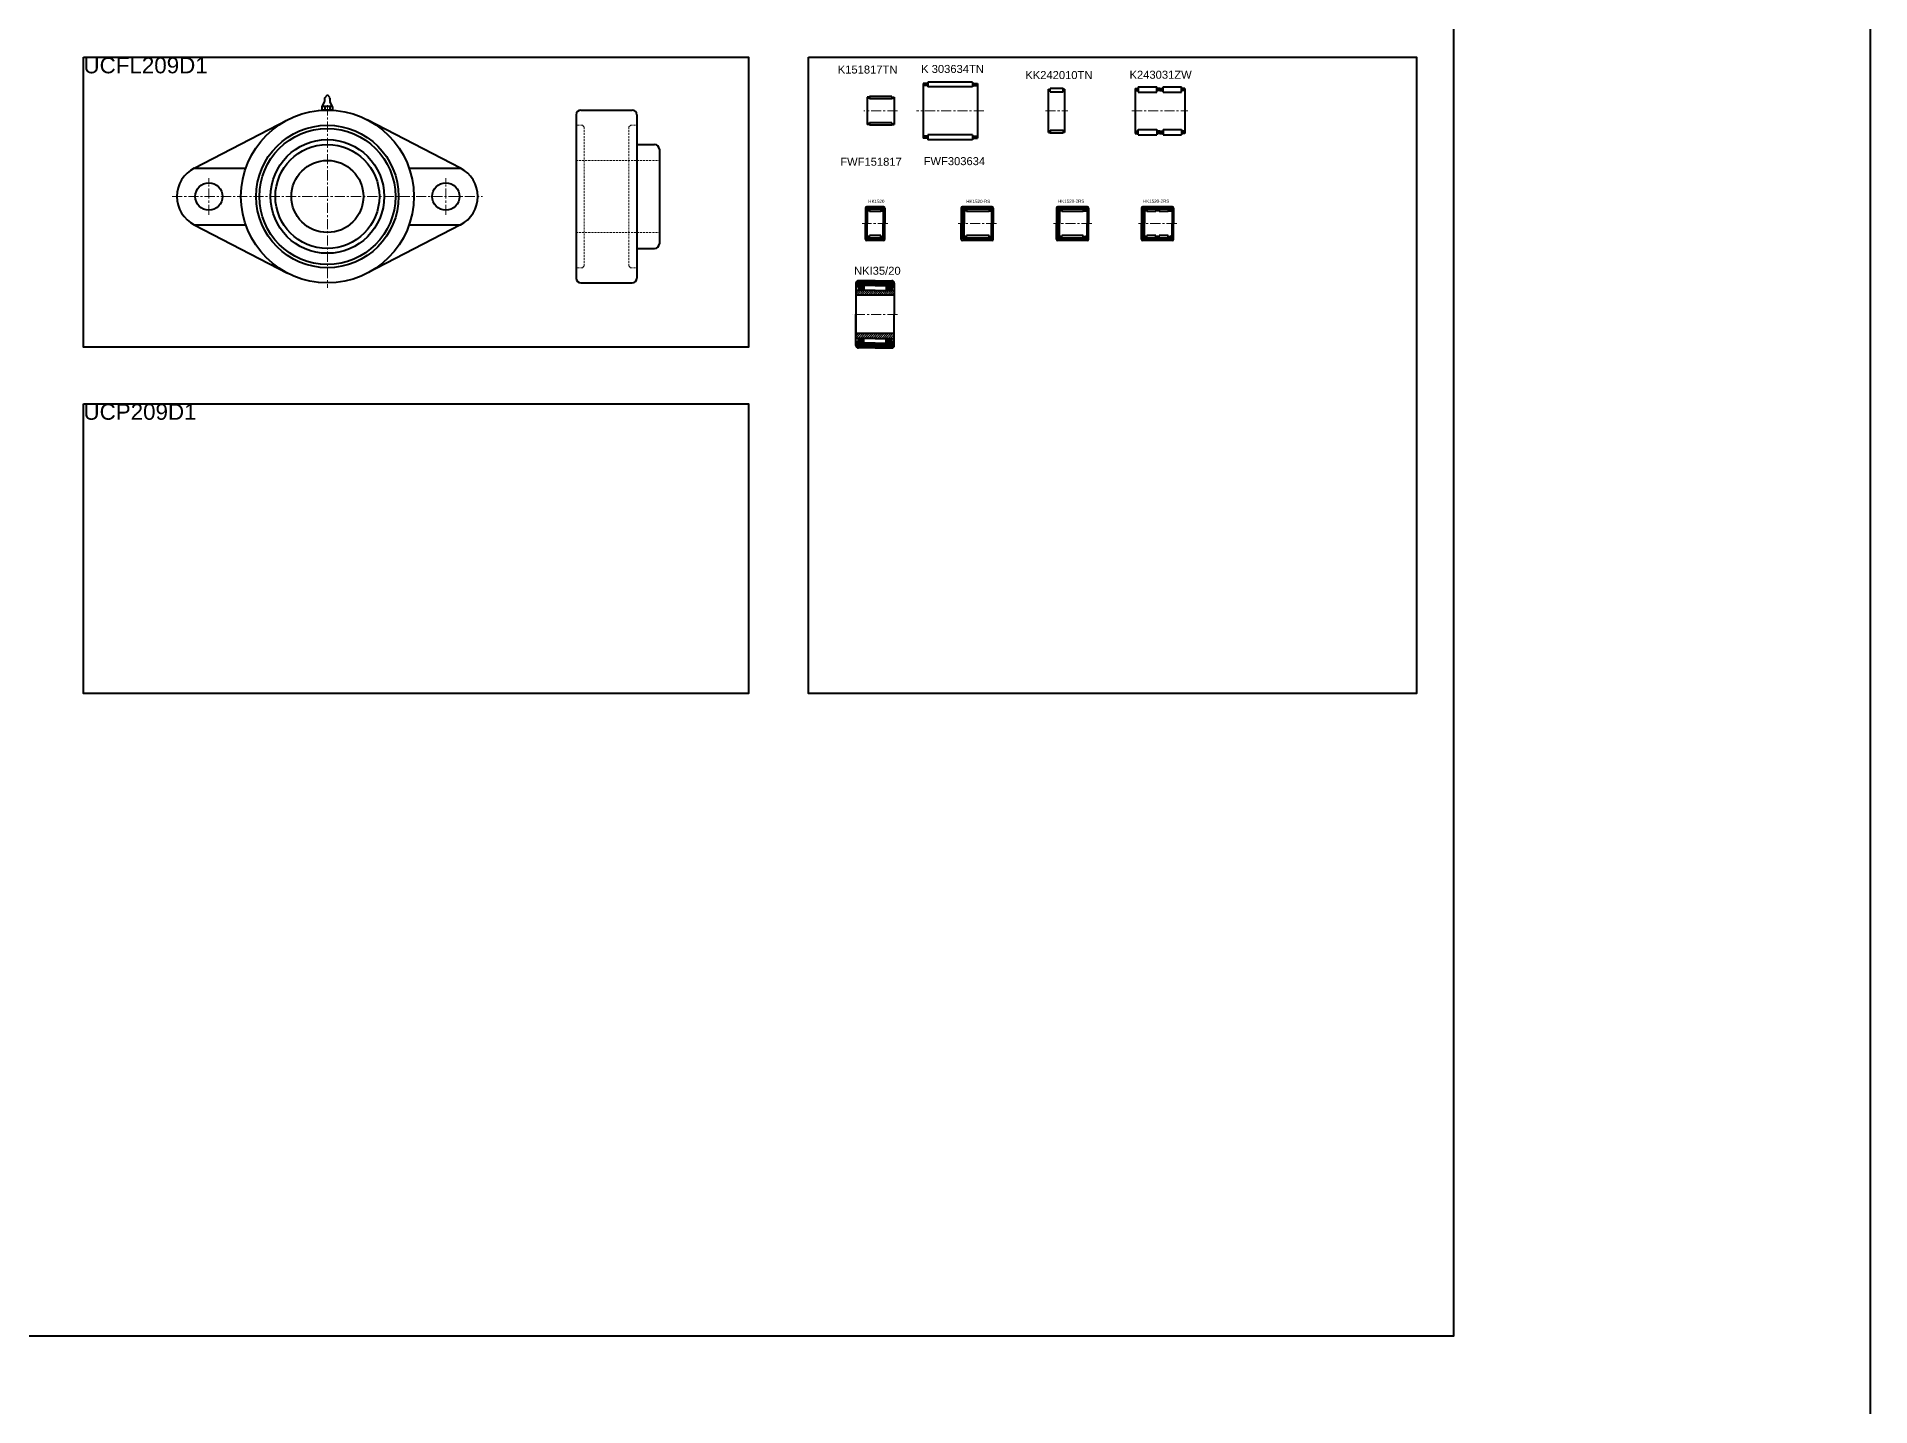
# Model space of a CAD drawing. Header units: millimetres. Extents: x -11382 to 23553, y -372 to 10786.
# Drawn here: x 6428 to 7574, y 3016 to 3871 of the extents above; entities that cross this region are included whole.
import ezdxf

# ---------------------------------------------------------------- set-up
doc = ezdxf.new("R2010")
doc.units = ezdxf.units.MM
doc.header["$LTSCALE"] = 0.2
doc.linetypes.add('CENTER', pattern=[50.8, 31.75, -6.35, 6.35, -6.35])
doc.linetypes.add('HIDDEN', pattern=[9.525, 6.35, -3.175])
for name, color, linetype, lineweight in [('đướng nét đứt', 4, 'HIDDEN', 20), ('đường bao thấy', 7, 'Continuous', 40), ('đường mặt cắt', 160, 'Continuous', 15), ('đường nét tâm', 137, 'CENTER', 15)]:
    doc.layers.add(name, color=color, linetype=linetype, lineweight=lineweight)
doc.styles.add('nhat5', font='arial.ttf', dxfattribs={"height": 10})
pattern_1 = [(45, (0, 23.79475), (-0.449012806, 0.449012806), [])]

msp = doc.modelspace()

# ---------------------------------------------------------------- hatches: boundary and pattern name
at = {"layer": 'đường bao thấy'}
for color, points in [(256, [(6984.731, 3840.787), (6984.731, 3841.987), (6981.731, 3841.987), (6981.731, 3840.787)]), (256, [(7015.731, 3840.787), (7015.731, 3841.987), (7012.731, 3841.987), (7012.731, 3840.787)]), (256, [(7060.236, 3838.387), (7060.236, 3837.387), (7061.236, 3837.387), (7061.236, 3838.387)]), (256, [(7069.236, 3838.387), (7069.236, 3837.387), (7070.236, 3837.387), (7070.236, 3838.387)]), (256, [(7116.25, 3837.543), (7116.25, 3838.943), (7114.25, 3838.943), (7114.25, 3837.543)]), (256, [(7129.75, 3838.943), (7127.75, 3838.943), (7127.75, 3837.543), (7129.75, 3837.543), (7131.75, 3837.543), (7131.75, 3838.943)]), (256, [(7143.25, 3838.943), (7143.25, 3837.543), (7145.25, 3837.543), (7145.25, 3838.943)]), (256, [(6948.286, 3833.437), (6946.786, 3833.437), (6946.786, 3832.837), (6948.286, 3832.837)]), (256, [(6963.786, 3833.437), (6962.286, 3833.437), (6962.286, 3832.837), (6963.786, 3832.837)]), (256, [(6948.286, 3816.937), (6946.786, 3816.937), (6946.786, 3816.337), (6948.286, 3816.337)]), (256, [(6963.786, 3816.937), (6962.286, 3816.937), (6962.286, 3816.337), (6963.786, 3816.337)]), (256, [(6984.731, 3807.787), (6984.731, 3808.987), (6981.731, 3808.987), (6981.731, 3807.787)]), (256, [(7015.731, 3807.787), (7015.731, 3808.987), (7012.731, 3808.987), (7012.731, 3807.787)]), (256, [(7061.236, 3811.387), (7061.236, 3812.387), (7060.236, 3812.387), (7060.236, 3811.387)]), (256, [(7069.236, 3812.387), (7069.236, 3811.387), (7070.236, 3811.387), (7070.236, 3812.387)]), (256, [(7114.25, 3810.83), (7116.25, 3810.83), (7116.25, 3812.23), (7114.25, 3812.23)]), (256, [(7129.75, 3812.23), (7127.75, 3812.23), (7127.75, 3810.83), (7129.75, 3810.83), (7131.75, 3810.83), (7131.75, 3812.23)]), (256, [(7143.25, 3812.23), (7143.25, 3810.83), (7145.25, 3810.83), (7145.25, 3812.23)]), (256, [(6948.286, 3762.4), (6948.286, 3763), (6946.786, 3763), (6946.786, 3762.4)]), (256, [(6956.786, 3762.4), (6956.786, 3763), (6955.286, 3763), (6955.286, 3762.4)]), (1, [(7006.979, 3762.686, -0.6901651), (7006.939, 3762.503), (7006.608, 3762.454, 0.82330006), (7006.663, 3762.266), (7007.402, 3762.337), (7007.402, 3763.406), (7006.46, 3763.204, 0.50341742), (7006.425, 3763.047)]), (256, [(7008.902, 3762.4), (7008.902, 3763), (7007.402, 3763), (7007.402, 3762.4)]), (256, [(7023.124, 3762.4), (7023.124, 3763), (7024.624, 3763), (7024.624, 3762.4)]), (1, [(7066.575, 3762.686, -0.6901651), (7066.535, 3762.503), (7066.204, 3762.454, 0.82330006), (7066.258, 3762.266), (7066.998, 3762.337), (7066.998, 3763.406), (7066.056, 3763.204, 0.50341742), (7066.021, 3763.047)]), (256, [(7068.498, 3762.4), (7068.498, 3763), (7066.998, 3763), (7066.998, 3762.4)]), (256, [(7081.896, 3762.4), (7081.896, 3763), (7083.396, 3763), (7083.396, 3762.4)]), (1, [(7083.396, 3763.406), (7084.297, 3763.213, -0.85898076), (7084.327, 3763.018), (7083.818, 3762.686, 0.6901651), (7083.859, 3762.503), (7084.189, 3762.454, -0.82330006), (7084.135, 3762.266), (7083.396, 3762.337)]), (1, [(7119.645, 3762.686, -0.6901651), (7119.605, 3762.503), (7119.274, 3762.454, 0.82330006), (7119.329, 3762.266), (7120.068, 3762.337), (7120.068, 3763.406), (7119.126, 3763.204, 0.50341742), (7119.091, 3763.047)]), (256, [(7121.568, 3762.4), (7121.568, 3763), (7120.068, 3763), (7120.068, 3762.4)]), (256, [(7129.267, 3763), (7127.267, 3763), (7127.267, 3762.4), (7129.267, 3762.4)]), (256, [(7134.966, 3762.4), (7134.966, 3763), (7136.466, 3763), (7136.466, 3762.4)]), (1, [(7136.466, 3763.406), (7137.367, 3763.213, -0.85898076), (7137.397, 3763.018), (7136.889, 3762.686, 0.6901651), (7136.929, 3762.503), (7137.26, 3762.454, -0.82330006), (7137.205, 3762.266), (7136.466, 3762.337)]), (256, [(6946.786, 3746.5), (6946.786, 3745.9), (6948.286, 3745.9), (6948.286, 3746.5)]), (256, [(6955.286, 3746.5), (6955.286, 3745.9), (6956.786, 3745.9), (6956.786, 3746.5)]), (1, [(7006.979, 3746.215), (7006.425, 3745.853, 0.50341742), (7006.46, 3745.696), (7007.402, 3745.495), (7007.402, 3746.563), (7006.663, 3746.635, 0.82330006), (7006.608, 3746.446), (7006.939, 3746.398, -0.6901651)]), (256, [(7008.902, 3746.5), (7008.902, 3745.9), (7007.402, 3745.9), (7007.402, 3746.5)]), (256, [(7023.124, 3746.5), (7023.124, 3745.9), (7024.624, 3745.9), (7024.624, 3746.5)]), (1, [(7066.575, 3746.215), (7066.021, 3745.853, 0.50341742), (7066.056, 3745.696), (7066.998, 3745.495), (7066.998, 3746.563), (7066.258, 3746.635, 0.82330006), (7066.204, 3746.446), (7066.535, 3746.398, -0.6901651)]), (256, [(7068.498, 3746.5), (7068.498, 3745.9), (7066.998, 3745.9), (7066.998, 3746.5)]), (256, [(7081.896, 3746.5), (7081.896, 3745.9), (7083.396, 3745.9), (7083.396, 3746.5)]), (1, [(7083.396, 3745.495), (7084.297, 3745.688, 0.85898076), (7084.327, 3745.883), (7083.818, 3746.215, -0.6901651), (7083.859, 3746.398), (7084.189, 3746.446, 0.82330006), (7084.135, 3746.635), (7083.396, 3746.563)]), (1, [(7119.645, 3746.215), (7119.137, 3745.883, 0.69057193), (7119.126, 3745.696), (7120.068, 3745.495), (7120.068, 3746.563), (7119.329, 3746.635, 0.82330006), (7119.274, 3746.446), (7119.605, 3746.398, -0.6901651)]), (256, [(7121.568, 3746.5), (7121.568, 3745.9), (7120.068, 3745.9), (7120.068, 3746.5)]), (256, [(7127.267, 3746.5), (7127.267, 3745.9), (7129.267, 3745.9), (7129.267, 3746.5)]), (256, [(7134.966, 3746.5), (7134.966, 3745.9), (7136.466, 3745.9), (7136.466, 3746.5)]), (1, [(7136.466, 3745.495), (7137.367, 3745.688, 0.85898076), (7137.397, 3745.883), (7136.889, 3746.215, -0.6901651), (7136.929, 3746.398), (7137.26, 3746.446, 0.82330006), (7137.205, 3746.635), (7136.466, 3746.563)]), (256, [(6944.786, 3714.861), (6941.386, 3714.861), (6941.386, 3713.661), (6944.786, 3713.661)]), (256, [(6962.186, 3714.861), (6958.786, 3714.861), (6958.786, 3713.661), (6962.186, 3713.661)]), (256, [(6944.786, 3681.861), (6941.386, 3681.861), (6941.386, 3680.661), (6944.786, 3680.661)]), (256, [(6962.186, 3681.861), (6958.786, 3681.861), (6958.786, 3680.661), (6962.186, 3680.661)])]:
    msp.add_hatch(color=color, dxfattribs=at).paths.add_polyline_path(points)
at = {"layer": 'đường mặt cắt'}
h = msp.add_hatch(dxfattribs=at)
h.set_pattern_fill('ANSI31', color=256, scale=0.2, style=0)
h.set_pattern_definition(pattern_1)
h.paths.add_polyline_path([(6956.686, 3763.45, -0.41421356), (6956.986, 3763.15), (6956.986, 3760.95), (6957.786, 3760.95), (6957.786, 3764.15, 0.41421356), (6956.986, 3764.95), (6946.586, 3764.95, 0.41421356), (6945.786, 3764.15), (6945.786, 3760.95), (6946.586, 3760.95), (6946.586, 3763.15, -0.41421356), (6946.886, 3763.45)])
h = msp.add_hatch(dxfattribs=at)
h.set_pattern_fill('ANSI31', color=256, scale=0.2, style=0)
h.set_pattern_definition(pattern_1)
h.paths.add_polyline_path([(7024.501, 3763.45, -0.41421356), (7024.801, 3763.15), (7024.801, 3760.95), (7025.601, 3760.95), (7025.601, 3764.15, 0.41421356), (7024.801, 3764.95), (7006.401, 3764.95, 0.41421356), (7005.601, 3764.15), (7005.601, 3760.95), (7006.401, 3760.95), (7006.401, 3763.15, -0.41421356), (7006.701, 3763.45)])
h = msp.add_hatch(dxfattribs=at)
h.set_pattern_fill('ANSI31', color=256, scale=0.2, style=0)
h.set_pattern_definition(pattern_1)
h.paths.add_polyline_path([(7084.097, 3763.45, -0.41421356), (7084.397, 3763.15), (7084.397, 3760.95), (7085.197, 3760.95), (7085.197, 3764.15, 0.41421356), (7084.397, 3764.95), (7065.997, 3764.95, 0.41421356), (7065.197, 3764.15), (7065.197, 3760.95), (7065.997, 3760.95), (7065.997, 3763.15, -0.41421356), (7066.297, 3763.45)])
h = msp.add_hatch(dxfattribs=at)
h.set_pattern_fill('ANSI31', color=256, scale=0.2, style=0)
h.set_pattern_definition([(45, (53.07026, 23.79475), (-0.449012806, 0.449012806), [])])
h.paths.add_polyline_path([(7137.167, 3763.45, -0.41421356), (7137.467, 3763.15), (7137.467, 3760.95), (7138.267, 3760.95), (7138.267, 3764.15, 0.41421356), (7137.467, 3764.95), (7119.067, 3764.95, 0.41421356), (7118.267, 3764.15), (7118.267, 3760.95), (7119.067, 3760.95), (7119.067, 3763.15, -0.41421356), (7119.367, 3763.45)])
h = msp.add_hatch(dxfattribs=at)
h.set_pattern_fill('ANSI31', color=256, scale=0.2, style=0)
h.set_pattern_definition([(315, (0, 7485.10583), (-0.449012806, -0.449012806), [])])
h.paths.add_polyline_path([(6956.686, 3745.45), (6946.886, 3745.45, -0.41421356), (6946.586, 3745.75), (6946.586, 3747.95), (6945.786, 3747.95), (6945.786, 3744.75, 0.41421356), (6946.586, 3743.95), (6956.986, 3743.95, 0.41421356), (6957.786, 3744.75), (6957.786, 3747.95), (6956.986, 3747.95), (6956.986, 3745.75, -0.41421356)])
h = msp.add_hatch(dxfattribs=at)
h.set_pattern_fill('ANSI31', color=256, scale=0.2, style=0)
h.set_pattern_definition(pattern_1)
h.paths.add_polyline_path([(7006.701, 3745.45, -0.41421356), (7006.401, 3745.75), (7006.401, 3747.95), (7005.601, 3747.95), (7005.601, 3744.75, 0.41421356), (7006.401, 3743.95), (7024.801, 3743.95, 0.41421356), (7025.601, 3744.75), (7025.601, 3747.95), (7024.801, 3747.95), (7024.801, 3745.75, -0.41421356), (7024.501, 3745.45)])
h = msp.add_hatch(dxfattribs=at)
h.set_pattern_fill('ANSI31', color=256, scale=0.2, style=0)
h.set_pattern_definition(pattern_1)
h.paths.add_polyline_path([(7066.297, 3745.45, -0.41421356), (7065.997, 3745.75), (7065.997, 3747.95), (7065.197, 3747.95), (7065.197, 3744.75, 0.41421356), (7065.997, 3743.95), (7084.397, 3743.95, 0.41421356), (7085.197, 3744.75), (7085.197, 3747.95), (7084.397, 3747.95), (7084.397, 3745.75, -0.41421356), (7084.097, 3745.45)])
h = msp.add_hatch(dxfattribs=at)
h.set_pattern_fill('ANSI31', color=256, scale=0.2, style=0)
h.set_pattern_definition([(315, (53.07026, 7485.10583), (-0.449012806, -0.449012806), [])])
h.paths.add_polyline_path([(7119.367, 3745.45, -0.41421356), (7119.067, 3745.75), (7119.067, 3747.95), (7118.267, 3747.95), (7118.267, 3744.75, 0.41421356), (7119.067, 3743.95), (7137.467, 3743.95, 0.41421356), (7138.267, 3744.75), (7138.267, 3747.95), (7137.467, 3747.95), (7137.467, 3745.75, -0.41421356), (7137.167, 3745.45)])
h = msp.add_hatch(dxfattribs=at)
h.set_pattern_fill('ANSI31', color=256, scale=0.2, style=0)
h.set_pattern_definition([(45, (9e-13, -12), (-0.449012806, 0.449012806), [])])
h.paths.add_polyline_path([(6958.786, 3715.761), (6958.786, 3714.861), (6963.786, 3714.861), (6963.786, 3717.161, 0.41421356), (6962.186, 3718.761), (6951.786, 3718.761), (6941.386, 3718.761, 0.41421356), (6939.786, 3717.161), (6939.786, 3714.861), (6944.786, 3714.861), (6944.786, 3715.761), (6951.786, 3715.761)])
h = msp.add_hatch(dxfattribs=at)
h.set_pattern_fill('ANSI31', color=256, scale=0.3, angle=90, style=0)
h.set_pattern_definition([(135, (9e-13, -12), (-0.67351921, -0.67351921), [])])
h.paths.add_polyline_path([(6963.786, 3709.761), (6963.786, 3712.761), (6951.786, 3712.761), (6939.786, 3712.761), (6939.786, 3709.761)])
h = msp.add_hatch(dxfattribs=at)
h.set_pattern_fill('ANSI31', color=256, scale=0.3, angle=90, style=0)
h.set_pattern_definition([(225, (9e-13, 7407.5217), (-0.67351921, 0.67351921), [])])
h.paths.add_polyline_path([(6939.786, 3685.761), (6939.786, 3682.761), (6951.786, 3682.761), (6963.786, 3682.761), (6963.786, 3685.761)])
h = msp.add_hatch(dxfattribs=at)
h.set_pattern_fill('ANSI31', color=256, scale=0.2, style=0)
h.set_pattern_definition([(315, (9e-13, 7407.5217), (-0.449012806, -0.449012806), [])])
h.paths.add_polyline_path([(6951.786, 3679.761), (6944.786, 3679.761), (6944.786, 3680.661), (6939.786, 3680.661), (6939.786, 3678.361, 0.41421356), (6941.386, 3676.761), (6951.786, 3676.761), (6962.186, 3676.761, 0.41421356), (6963.786, 3678.361), (6963.786, 3680.661), (6958.786, 3680.661), (6958.786, 3679.761)])

# ---------------------------------------------------------------- linework, layer by layer
at = {"layer": 'đướng nét đứt'}
for p, q in [((6768.984, 3815.905), (6764.984, 3815.905)), ((6768.984, 3815.905), (6769.984, 3814.905)), ((6797.984, 3814.905), (6798.984, 3815.905)), ((6798.984, 3815.905), (6802.984, 3815.905)), ((6769.984, 3814.905), (6769.984, 3727.905)), ((6797.984, 3814.905), (6797.984, 3727.905)), ((6764.984, 3793.905), (6816.984, 3793.905)), ((6764.984, 3748.905), (6816.984, 3748.905)), ((6768.984, 3726.905), (6764.984, 3726.905)), ((6768.984, 3726.905), (6769.984, 3727.905)), ((6798.984, 3726.905), (6797.984, 3727.905)), ((6798.984, 3726.905), (6802.984, 3726.905))]:
    msp.add_line(p, q, dxfattribs=at)
at = {"layer": 'đường bao thấy'}
for p, q in [((6981.731, 3841.987), (6981.731, 3807.787)), ((6984.731, 3841.987), (6981.731, 3841.987)), ((6984.731, 3840.787), (6981.731, 3840.787)), ((7012.731, 3842.887), (6984.731, 3842.887)), ((6984.731, 3842.887), (6984.731, 3839.887)), ((7012.731, 3839.887), (6984.731, 3839.887)), ((7012.731, 3842.887), (7012.731, 3839.887)), ((7012.731, 3841.987), (7015.731, 3841.987)), ((7012.731, 3840.787), (7015.731, 3840.787)), ((7015.731, 3841.987), (7015.731, 3807.787)), ((7060.236, 3811.387), (7060.236, 3838.387)), ((7060.236, 3838.387), (7061.236, 3838.387)), ((7069.236, 3838.887), (7061.236, 3838.887)), ((7061.236, 3836.887), (7061.236, 3838.887)), ((7069.236, 3836.887), (7069.236, 3838.887)), ((7070.236, 3838.387), (7069.236, 3838.387)), ((7070.236, 3838.387), (7070.236, 3811.387)), ((7114.25, 3838.943), (7114.25, 3810.83)), ((7114.25, 3838.943), (7116.25, 3838.943)), ((7116.25, 3839.887), (7127.75, 3839.887)), ((7116.25, 3839.887), (7116.25, 3836.6)), ((7127.75, 3836.6), (7127.75, 3839.887)), ((7129.75, 3838.943), (7127.75, 3838.943)), ((7129.75, 3838.943), (7131.75, 3838.943)), ((7131.75, 3836.6), (7131.75, 3839.887)), ((7131.75, 3839.887), (7143.25, 3839.887)), ((7143.25, 3836.6), (7143.25, 3839.887)), ((7145.25, 3838.943), (7143.25, 3838.943)), ((7145.25, 3838.943), (7145.25, 3810.83)), ((6606.381, 3827.456), (6607.807, 3830.568)), ((6606.381, 3825.753), (6606.381, 3827.456)), ((6607.175, 3827.805), (6611.938, 3827.805)), ((6607.872, 3833.048), (6609.556, 3834.963)), ((6608, 3832.504), (6607.872, 3833.048)), ((6607.969, 3827.456), (6607.969, 3825.753)), ((6611.241, 3833.048), (6609.556, 3834.963)), ((6611.113, 3832.504), (6611.241, 3833.048)), ((6611.144, 3827.456), (6611.144, 3825.753)), ((6612.732, 3827.456), (6611.306, 3830.568)), ((6612.732, 3827.456), (6612.732, 3825.753)), ((6946.786, 3833.437), (6946.786, 3816.337)), ((6948.286, 3833.437), (6946.786, 3833.437)), ((6948.286, 3832.837), (6946.786, 3832.837)), ((6962.286, 3833.887), (6948.286, 3833.887)), ((6948.286, 3833.887), (6948.286, 3832.387)), ((6962.286, 3832.387), (6948.286, 3832.387)), ((6962.286, 3833.887), (6962.286, 3832.387)), ((6962.286, 3833.437), (6963.786, 3833.437)), ((6962.286, 3832.837), (6963.786, 3832.837)), ((6963.786, 3833.437), (6963.786, 3816.337)), ((7060.236, 3837.387), (7061.236, 3837.387)), ((7061.236, 3836.887), (7069.236, 3836.887)), ((7070.236, 3837.387), (7069.236, 3837.387)), ((7114.25, 3837.543), (7116.25, 3837.543)), ((7116.25, 3836.6), (7127.75, 3836.6)), ((7129.75, 3837.543), (7127.75, 3837.543)), ((7129.75, 3837.543), (7131.75, 3837.543)), ((7131.75, 3836.6), (7143.25, 3836.6)), ((7145.25, 3837.543), (7143.25, 3837.543)), ((6526.367, 3789.168), (6584.745, 3819.367)), ((6611.938, 3825.405), (6607.175, 3825.405)), ((6692.745, 3789.168), (6634.367, 3819.367)), ((6764.984, 3822.405), (6764.984, 3720.405)), ((6767.984, 3825.405), (6799.984, 3825.405)), ((6802.984, 3822.405), (6802.984, 3720.405)), ((6948.286, 3816.937), (6946.786, 3816.937)), ((6948.286, 3816.337), (6946.786, 3816.337)), ((6962.286, 3817.387), (6948.286, 3817.387)), ((6948.286, 3817.387), (6948.286, 3815.887)), ((6962.286, 3815.887), (6948.286, 3815.887)), ((6962.286, 3817.387), (6962.286, 3815.887)), ((6962.286, 3816.937), (6963.786, 3816.937)), ((6962.286, 3816.337), (6963.786, 3816.337)), ((6802.984, 3803.905), (6813.984, 3803.905)), ((6984.731, 3808.987), (6981.731, 3808.987)), ((6984.731, 3807.787), (6981.731, 3807.787)), ((7012.731, 3809.887), (6984.731, 3809.887)), ((6984.731, 3809.887), (6984.731, 3806.887)), ((7012.731, 3806.887), (6984.731, 3806.887)), ((7012.731, 3809.887), (7012.731, 3806.887)), ((7012.731, 3808.987), (7015.731, 3808.987)), ((7012.731, 3807.787), (7015.731, 3807.787)), ((7060.236, 3812.387), (7061.236, 3812.387)), ((7060.236, 3811.387), (7061.236, 3811.387)), ((7061.236, 3812.887), (7061.236, 3810.887)), ((7061.236, 3812.887), (7069.236, 3812.887)), ((7069.236, 3810.887), (7061.236, 3810.887)), ((7069.236, 3812.887), (7069.236, 3810.887)), ((7070.236, 3812.387), (7069.236, 3812.387)), ((7070.236, 3811.387), (7069.236, 3811.387)), ((7114.25, 3812.23), (7116.25, 3812.23)), ((7114.25, 3810.83), (7116.25, 3810.83)), ((7116.25, 3813.173), (7127.75, 3813.173)), ((7116.25, 3809.887), (7116.25, 3813.173)), ((7116.25, 3809.887), (7127.75, 3809.887)), ((7127.75, 3813.173), (7127.75, 3809.887)), ((7129.75, 3812.23), (7127.75, 3812.23)), ((7129.75, 3810.83), (7127.75, 3810.83)), ((7129.75, 3812.23), (7131.75, 3812.23)), ((7129.75, 3810.83), (7131.75, 3810.83)), ((7131.75, 3813.173), (7143.25, 3813.173)), ((7131.75, 3813.173), (7131.75, 3809.887)), ((7131.75, 3809.887), (7143.25, 3809.887)), ((7143.25, 3813.173), (7143.25, 3809.887)), ((7145.25, 3812.23), (7143.25, 3812.23)), ((7145.25, 3810.83), (7143.25, 3810.83)), ((6816.984, 3800.905), (6816.984, 3741.905)), ((6526.367, 3789.168), (6558.562, 3789.168)), ((6660.551, 3789.168), (6692.745, 3789.168)), ((6945.786, 3764.15), (6945.786, 3754.45)), ((6946.586, 3760.95), (6945.786, 3760.95)), ((6956.986, 3764.95), (6946.586, 3764.95)), ((6946.586, 3763.15), (6946.586, 3754.45)), ((6946.786, 3763), (6946.786, 3754.45)), ((6948.286, 3763), (6946.786, 3763)), ((6948.286, 3762.4), (6946.786, 3762.4)), ((6956.686, 3763.45), (6946.886, 3763.45)), ((6955.286, 3763.45), (6948.286, 3763.45)), ((6948.286, 3763.45), (6948.286, 3761.95)), ((6955.286, 3761.95), (6948.286, 3761.95)), ((6955.286, 3763.45), (6955.286, 3761.95)), ((6955.286, 3763), (6956.786, 3763)), ((6955.286, 3762.4), (6956.786, 3762.4)), ((6956.786, 3763), (6956.786, 3754.45)), ((6956.986, 3763.15), (6956.986, 3754.45)), ((6957.786, 3760.95), (6956.986, 3760.95)), ((6957.786, 3764.15), (6957.786, 3754.45)), ((7005.601, 3764.15), (7005.601, 3754.45)), ((7006.401, 3760.95), (7005.601, 3760.95)), ((7024.801, 3764.95), (7006.401, 3764.95)), ((7006.401, 3763.15), (7006.401, 3754.45)), ((7006.979, 3762.686), (7006.471, 3763.018)), ((7006.501, 3763.213), (7007.402, 3763.406)), ((7006.554, 3762.365), (7006.554, 3754.45)), ((7006.939, 3762.503), (7006.608, 3762.454)), ((7006.664, 3762.266), (7007.402, 3762.337)), ((7024.501, 3763.45), (7006.701, 3763.45)), ((7007.402, 3763.406), (7007.402, 3761.274)), ((7007.402, 3763), (7007.402, 3754.45)), ((7008.902, 3763), (7007.402, 3763)), ((7008.902, 3762.4), (7007.402, 3762.4)), ((7023.101, 3763.45), (7008.101, 3763.45)), ((7008.906, 3763.45), (7008.906, 3761.95)), ((7023.124, 3761.95), (7008.906, 3761.95)), ((7023.124, 3763.45), (7023.124, 3761.95)), ((7023.124, 3763), (7024.624, 3763)), ((7023.124, 3762.4), (7024.624, 3762.4)), ((7024.624, 3762.4), (7024.624, 3754.45)), ((7024.801, 3763.15), (7024.801, 3754.45)), ((7024.801, 3763), (7024.801, 3754.45)), ((7025.601, 3760.95), (7024.801, 3760.95)), ((7025.601, 3764.15), (7025.601, 3754.45)), ((7065.197, 3764.15), (7065.197, 3754.45)), ((7065.997, 3760.95), (7065.197, 3760.95)), ((7084.397, 3764.95), (7065.997, 3764.95)), ((7065.997, 3763.15), (7065.997, 3754.45)), ((7066.575, 3762.686), (7066.067, 3763.018)), ((7066.097, 3763.213), (7066.998, 3763.406)), ((7066.15, 3762.365), (7066.15, 3754.45)), ((7066.535, 3762.503), (7066.204, 3762.454)), ((7066.26, 3762.266), (7066.998, 3762.337)), ((7084.097, 3763.45), (7066.297, 3763.45)), ((7066.998, 3763.406), (7066.998, 3761.274)), ((7066.998, 3763), (7066.998, 3754.45)), ((7068.498, 3763), (7066.998, 3763)), ((7068.498, 3762.4), (7066.998, 3762.4)), ((7082.697, 3763.45), (7067.697, 3763.45)), ((7068.502, 3763.45), (7068.502, 3761.95)), ((7081.892, 3761.95), (7068.502, 3761.95)), ((7081.892, 3763.45), (7081.892, 3761.95)), ((7081.896, 3763), (7083.396, 3763)), ((7081.896, 3762.4), (7083.396, 3762.4)), ((7084.297, 3763.213), (7083.396, 3763.406)), ((7084.133, 3762.266), (7083.396, 3762.337)), ((7083.818, 3762.686), (7084.327, 3763.018)), ((7083.859, 3762.503), (7084.189, 3762.454)), ((7084.239, 3762.337), (7084.239, 3754.45)), ((7084.397, 3763.15), (7084.397, 3754.45)), ((7085.197, 3760.95), (7084.397, 3760.95)), ((7085.197, 3764.15), (7085.197, 3754.45)), ((7118.267, 3764.15), (7118.267, 3754.45)), ((7119.067, 3760.95), (7118.267, 3760.95)), ((7137.467, 3764.95), (7119.067, 3764.95)), ((7119.067, 3763.15), (7119.067, 3754.45)), ((7119.645, 3762.686), (7119.137, 3763.018)), ((7119.167, 3763.213), (7120.068, 3763.406)), ((7119.22, 3762.365), (7119.22, 3754.45)), ((7119.605, 3762.503), (7119.274, 3762.454)), ((7119.331, 3762.266), (7120.068, 3762.337)), ((7137.167, 3763.45), (7119.367, 3763.45)), ((7120.068, 3763.406), (7120.068, 3761.274)), ((7120.068, 3763), (7120.068, 3754.45)), ((7121.568, 3763), (7120.068, 3763)), ((7121.568, 3762.4), (7120.068, 3762.4)), ((7135.767, 3763.45), (7120.767, 3763.45)), ((7121.572, 3763.45), (7121.572, 3761.95)), ((7127.267, 3761.95), (7121.572, 3761.95)), ((7127.267, 3763.45), (7127.267, 3761.95)), ((7129.267, 3763), (7127.267, 3763)), ((7129.267, 3762.4), (7127.267, 3762.4)), ((7129.267, 3763.45), (7129.267, 3761.95)), ((7134.962, 3761.95), (7129.267, 3761.95)), ((7134.962, 3763.45), (7134.962, 3761.95)), ((7134.966, 3763), (7136.466, 3763)), ((7134.966, 3762.4), (7136.466, 3762.4)), ((7137.367, 3763.213), (7136.466, 3763.406)), ((7137.203, 3762.266), (7136.466, 3762.337)), ((7136.889, 3762.686), (7137.397, 3763.018)), ((7136.929, 3762.503), (7137.26, 3762.454)), ((7137.31, 3762.337), (7137.31, 3754.45)), ((7137.467, 3763.15), (7137.467, 3754.45)), ((7138.267, 3760.95), (7137.467, 3760.95)), ((7138.267, 3764.15), (7138.267, 3754.45)), ((6526.367, 3753.641), (6584.745, 3723.442)), ((6526.367, 3753.641), (6558.562, 3753.641)), ((6692.745, 3753.641), (6634.367, 3723.442)), ((6660.551, 3753.641), (6692.745, 3753.641)), ((6945.786, 3744.75), (6945.786, 3754.45)), ((6946.586, 3747.95), (6945.786, 3747.95)), ((6946.586, 3745.75), (6946.586, 3754.45)), ((6946.786, 3745.9), (6946.786, 3754.45)), ((6948.286, 3746.5), (6946.786, 3746.5)), ((6955.286, 3746.95), (6948.286, 3746.95)), ((6948.286, 3745.45), (6948.286, 3746.95)), ((6955.286, 3745.45), (6955.286, 3746.95)), ((6955.286, 3746.5), (6956.786, 3746.5)), ((6956.786, 3745.9), (6956.786, 3754.45)), ((6956.986, 3745.75), (6956.986, 3754.45)), ((6957.786, 3747.95), (6956.986, 3747.95)), ((6957.786, 3744.75), (6957.786, 3754.45)), ((7005.601, 3744.75), (7005.601, 3754.45)), ((7006.401, 3747.95), (7005.601, 3747.95)), ((7006.401, 3745.75), (7006.401, 3754.45)), ((7006.554, 3746.535), (7006.554, 3754.45)), ((7006.664, 3746.635), (7007.402, 3746.563)), ((7007.402, 3745.9), (7007.402, 3754.45)), ((7007.402, 3745.495), (7007.402, 3747.627)), ((7008.902, 3746.5), (7007.402, 3746.5)), ((7023.124, 3746.95), (7008.906, 3746.95)), ((7008.906, 3745.45), (7008.906, 3746.95)), ((7023.124, 3745.45), (7023.124, 3746.95)), ((7023.124, 3746.5), (7024.624, 3746.5)), ((7024.624, 3746.5), (7024.624, 3754.45)), ((7024.801, 3745.9), (7024.801, 3754.45)), ((7024.801, 3745.75), (7024.801, 3754.45)), ((7025.601, 3747.95), (7024.801, 3747.95)), ((7025.601, 3744.75), (7025.601, 3754.45)), ((7065.197, 3744.75), (7065.197, 3754.45)), ((7065.997, 3747.95), (7065.197, 3747.95)), ((7065.997, 3745.75), (7065.997, 3754.45)), ((7066.15, 3746.535), (7066.15, 3754.45)), ((7066.26, 3746.635), (7066.998, 3746.563)), ((7066.998, 3745.9), (7066.998, 3754.45)), ((7066.998, 3745.495), (7066.998, 3747.627)), ((7068.498, 3746.5), (7066.998, 3746.5)), ((7081.892, 3746.95), (7068.502, 3746.95)), ((7068.502, 3745.45), (7068.502, 3746.95)), ((7081.892, 3745.45), (7081.892, 3746.95)), ((7081.896, 3746.5), (7083.396, 3746.5)), ((7084.133, 3746.635), (7083.396, 3746.563)), ((7084.239, 3746.564), (7084.239, 3754.45)), ((7084.397, 3745.75), (7084.397, 3754.45)), ((7085.197, 3747.95), (7084.397, 3747.95)), ((7085.197, 3744.75), (7085.197, 3754.45)), ((7118.267, 3744.75), (7118.267, 3754.45)), ((7119.067, 3747.95), (7118.267, 3747.95)), ((7119.067, 3745.75), (7119.067, 3754.45)), ((7119.22, 3746.535), (7119.22, 3754.45)), ((7119.331, 3746.635), (7120.068, 3746.563)), ((7120.068, 3745.9), (7120.068, 3754.45)), ((7120.068, 3745.495), (7120.068, 3747.627)), ((7121.568, 3746.5), (7120.068, 3746.5)), ((7127.267, 3746.95), (7121.572, 3746.95)), ((7121.572, 3745.45), (7121.572, 3746.95)), ((7127.267, 3745.45), (7127.267, 3746.95)), ((7129.267, 3746.5), (7127.267, 3746.5)), ((7134.962, 3746.95), (7129.267, 3746.95)), ((7129.267, 3745.45), (7129.267, 3746.95)), ((7134.962, 3745.45), (7134.962, 3746.95)), ((7134.966, 3746.5), (7136.466, 3746.5)), ((7137.203, 3746.635), (7136.466, 3746.563)), ((7137.31, 3746.564), (7137.31, 3754.45)), ((7137.467, 3745.75), (7137.467, 3754.45)), ((7138.267, 3747.95), (7137.467, 3747.95)), ((7138.267, 3744.75), (7138.267, 3754.45)), ((6802.984, 3738.905), (6813.984, 3738.905)), ((6956.986, 3743.95), (6946.586, 3743.95)), ((6948.286, 3745.9), (6946.786, 3745.9)), ((6956.686, 3745.45), (6946.886, 3745.45)), ((6955.286, 3745.45), (6948.286, 3745.45)), ((6955.286, 3745.9), (6956.786, 3745.9)), ((7024.801, 3743.95), (7006.401, 3743.95)), ((7006.979, 3746.215), (7006.471, 3745.883)), ((7006.501, 3745.688), (7007.402, 3745.495)), ((7006.939, 3746.398), (7006.608, 3746.446)), ((7024.501, 3745.45), (7006.701, 3745.45)), ((7008.902, 3745.9), (7007.402, 3745.9)), ((7023.101, 3745.45), (7008.101, 3745.45)), ((7023.124, 3745.9), (7024.624, 3745.9)), ((7084.397, 3743.95), (7065.997, 3743.95)), ((7066.575, 3746.215), (7066.067, 3745.883)), ((7066.097, 3745.688), (7066.998, 3745.495)), ((7066.535, 3746.398), (7066.204, 3746.446)), ((7084.097, 3745.45), (7066.297, 3745.45)), ((7068.498, 3745.9), (7066.998, 3745.9)), ((7082.697, 3745.45), (7067.697, 3745.45)), ((7081.896, 3745.9), (7083.396, 3745.9)), ((7084.297, 3745.688), (7083.396, 3745.495)), ((7083.818, 3746.215), (7084.327, 3745.883)), ((7083.859, 3746.398), (7084.189, 3746.446)), ((7137.467, 3743.95), (7119.067, 3743.95)), ((7119.645, 3746.215), (7119.137, 3745.883)), ((7119.167, 3745.688), (7120.068, 3745.495)), ((7119.605, 3746.398), (7119.274, 3746.446)), ((7137.167, 3745.45), (7119.367, 3745.45)), ((7121.568, 3745.9), (7120.068, 3745.9)), ((7135.767, 3745.45), (7120.767, 3745.45)), ((7129.267, 3745.9), (7127.267, 3745.9)), ((7134.966, 3745.9), (7136.466, 3745.9)), ((7137.367, 3745.688), (7136.466, 3745.495)), ((7136.889, 3746.215), (7137.397, 3745.883)), ((7136.929, 3746.398), (7137.26, 3746.446)), ((6767.984, 3717.405), (6799.984, 3717.405)), ((6939.786, 3717.161), (6939.786, 3714.861)), ((6944.786, 3714.861), (6939.786, 3714.861)), ((6939.786, 3714.861), (6939.786, 3685.498)), ((6951.786, 3712.761), (6939.786, 3712.761)), ((6951.786, 3718.761), (6941.386, 3718.761)), ((6941.386, 3714.861), (6941.386, 3712.761)), ((6944.786, 3713.661), (6941.386, 3713.661)), ((6951.786, 3715.761), (6944.786, 3715.761)), ((6951.786, 3715.761), (6944.786, 3715.761)), ((6944.786, 3715.761), (6944.786, 3712.761)), ((6951.786, 3718.761), (6962.186, 3718.761)), ((6951.786, 3715.761), (6958.786, 3715.761)), ((6951.786, 3715.761), (6958.786, 3715.761)), ((6951.786, 3712.761), (6963.786, 3712.761)), ((6958.786, 3715.761), (6958.786, 3712.761)), ((6958.786, 3714.861), (6963.786, 3714.861)), ((6958.786, 3713.661), (6962.186, 3713.661)), ((6962.186, 3714.861), (6962.186, 3712.761)), ((6963.786, 3717.161), (6963.786, 3697.761)), ((6963.786, 3717.161), (6963.786, 3714.861)), ((6963.786, 3712.761), (6963.786, 3697.761)), ((6963.786, 3709.761), (6939.786, 3709.761)), ((6939.786, 3680.661), (6939.786, 3697.761)), ((6963.786, 3678.361), (6963.786, 3697.761)), ((6963.786, 3682.761), (6963.786, 3697.761)), ((6963.786, 3685.761), (6939.786, 3685.761)), ((6951.786, 3682.761), (6939.786, 3682.761)), ((6939.786, 3678.361), (6939.786, 3680.661)), ((6944.786, 3680.661), (6939.786, 3680.661)), ((6941.386, 3680.661), (6941.386, 3682.761)), ((6944.786, 3681.861), (6941.386, 3681.861)), ((6944.786, 3679.761), (6944.786, 3682.761)), ((6951.786, 3679.761), (6944.786, 3679.761)), ((6951.786, 3679.761), (6944.786, 3679.761)), ((6951.786, 3682.761), (6963.786, 3682.761)), ((6951.786, 3679.761), (6958.786, 3679.761)), ((6951.786, 3679.761), (6958.786, 3679.761)), ((6958.786, 3679.761), (6958.786, 3682.761)), ((6958.786, 3681.861), (6962.186, 3681.861)), ((6958.786, 3680.661), (6963.786, 3680.661)), ((6962.186, 3680.661), (6962.186, 3682.761)), ((6963.786, 3678.361), (6963.786, 3680.661)), ((6951.786, 3676.761), (6941.386, 3676.761)), ((6951.786, 3676.761), (6962.186, 3676.761))]:
    msp.add_line(p, q, dxfattribs=at)
at = {"layer": 'đường bao thấy', "ltscale": 0.5}
msp.add_lwpolyline([(-1640.551, 5775.37), (7573.634, 5775.37), (7573.634, 1397.743), (-1640.551, 1397.743)], close=True, dxfattribs=at)
at = {"layer": 'đường bao thấy'}
for points in [[(5446.106, 4480.038), (7313.234, 4480.038), (7313.234, 3059.372), (5446.106, 3059.372)], [(6457.164, 3858.355), (6872.616, 3858.355), (6872.616, 3677.32), (6457.164, 3677.32)], [(6910.246, 3858.355), (7290.08, 3858.355), (7290.08, 3460.88), (6910.246, 3460.88)], [(6457.164, 3641.915), (6872.616, 3641.915), (6872.616, 3460.88), (6457.164, 3460.88)]]:
    msp.add_lwpolyline(points, close=True, dxfattribs=at)
for centre, radius in [((6609.556, 3771.405), 54), ((6609.556, 3771.405), 44.5), ((6609.556, 3771.405), 42.5), ((6609.556, 3771.405), 35.5), ((6609.556, 3771.405), 32.5), ((6609.556, 3771.405), 22.5), ((6535.556, 3771.405), 8.5), ((6683.556, 3771.405), 8.5)]:
    msp.add_circle(centre, radius, dxfattribs=at)
for centre, radius, start, end in [((6607.175, 3826.727), 1.078, 42.549188, 137.450812), ((6605.079, 3831.818), 3, 335.386116, 13.228949), ((6609.721, 3823.266), 4.541, 92.082777, 112.704638), ((6609.391, 3823.266), 4.541, 67.295362, 87.917223), ((6614.033, 3831.818), 3, 166.771051, 204.613884), ((6611.938, 3826.727), 1.078, 42.549188, 137.450812), ((6607.175, 3826.482), 1.078, 222.549188, 317.450812), ((6609.721, 3829.943), 4.541, 247.295362, 267.917223), ((6609.391, 3829.943), 4.541, 272.082777, 292.704638), ((6611.938, 3826.482), 1.078, 222.549188, 317.450812), ((6767.984, 3822.405), 3, 90, 180), ((6799.984, 3822.405), 3, 0, 90), ((6813.984, 3800.905), 3, 0, 90), ((6535.556, 3771.405), 20, 117.352233, 242.647767), ((6683.556, 3771.405), 20, 297.352233, 62.647767), ((6946.586, 3764.15), 0.8, 90, 180), ((6946.886, 3763.15), 0.3, 90, 180), ((6956.686, 3763.15), 0.3, 0, 90), ((6956.986, 3764.15), 0.8, 360, 90), ((7006.401, 3764.15), 0.8, 90, 180), ((7006.701, 3763.15), 0.3, 90, 180), ((7006.501, 3763.113), 0.1, 90, 252.647777), ((7006.654, 3762.365), 0.1, 117.128112, 276.095786), ((7006.924, 3762.602), 0.1, 278.386664, 56.834998), ((7024.501, 3763.15), 0.3, 360, 90), ((7024.801, 3764.15), 0.8, 360, 90), ((7065.997, 3764.15), 0.8, 90, 180), ((7066.297, 3763.15), 0.3, 90, 180), ((7066.097, 3763.113), 0.1, 90, 252.647777), ((7066.25, 3762.365), 0.1, 117.128112, 276.095786), ((7066.52, 3762.602), 0.1, 278.386664, 56.834998), ((7083.873, 3762.602), 0.1, 123.165002, 261.613336), ((7084.097, 3763.15), 0.3, 360, 90), ((7084.144, 3762.365), 0.1, 263.904214, 62.871888), ((7084.297, 3763.113), 0.1, 287.352223, 90), ((7084.397, 3764.15), 0.8, 360, 90), ((7119.067, 3764.15), 0.8, 90, 180), ((7119.367, 3763.15), 0.3, 90, 180), ((7119.167, 3763.113), 0.1, 90, 252.647777), ((7119.32, 3762.365), 0.1, 117.128112, 276.095786), ((7119.59, 3762.602), 0.1, 278.386664, 56.834998), ((7136.943, 3762.602), 0.1, 123.165002, 261.613336), ((7137.167, 3763.15), 0.3, 360, 90), ((7137.214, 3762.365), 0.1, 263.904214, 62.871888), ((7137.367, 3763.113), 0.1, 287.352223, 90), ((7137.467, 3764.15), 0.8, 360, 90), ((7006.654, 3746.535), 0.1, 83.904214, 242.871888), ((7066.25, 3746.535), 0.1, 83.904214, 242.871888), ((7084.144, 3746.535), 0.1, 297.128112, 96.095786), ((7119.32, 3746.535), 0.1, 83.904214, 242.871888), ((7137.214, 3746.535), 0.1, 297.128112, 96.095786), ((6813.984, 3741.905), 3, 270, 0), ((6946.586, 3744.75), 0.8, 180, 270), ((6946.886, 3745.75), 0.3, 180, 270), ((6956.686, 3745.75), 0.3, 270, 0), ((6956.986, 3744.75), 0.8, 270, 0), ((7006.401, 3744.75), 0.8, 180, 270), ((7006.501, 3745.788), 0.1, 107.352223, 270), ((7006.701, 3745.75), 0.3, 180, 270), ((7006.924, 3746.299), 0.1, 303.165002, 81.613336), ((7024.501, 3745.75), 0.3, 270, 0), ((7024.801, 3744.75), 0.8, 270, 0), ((7065.997, 3744.75), 0.8, 180, 270), ((7066.097, 3745.788), 0.1, 107.352223, 270), ((7066.297, 3745.75), 0.3, 180, 270), ((7066.52, 3746.299), 0.1, 303.165002, 81.613336), ((7083.873, 3746.299), 0.1, 98.386664, 236.834998), ((7084.097, 3745.75), 0.3, 270, 0), ((7084.297, 3745.788), 0.1, 270, 72.647777), ((7084.397, 3744.75), 0.8, 270, 0), ((7119.067, 3744.75), 0.8, 180, 270), ((7119.167, 3745.788), 0.1, 107.352223, 270), ((7119.367, 3745.75), 0.3, 180, 270), ((7119.59, 3746.299), 0.1, 303.165002, 81.613336), ((7136.943, 3746.299), 0.1, 98.386664, 236.834998), ((7137.167, 3745.75), 0.3, 270, 0), ((7137.367, 3745.788), 0.1, 270, 72.647777), ((7137.467, 3744.75), 0.8, 270, 0), ((6767.984, 3720.405), 3, 180, 270), ((6799.984, 3720.405), 3, 270, 0), ((6941.386, 3717.161), 1.6, 90, 180), ((6962.186, 3717.161), 1.6, 0, 90), ((6941.386, 3678.361), 1.6, 180, 270), ((6962.186, 3678.361), 1.6, 270, 0)]:
    msp.add_arc(centre, radius, start, end, dxfattribs=at)
at = {"layer": 'đường nét tâm'}
for p, q in [((6609.556, 3828.405), (6609.556, 3714.405)), ((6965.786, 3824.887), (6944.786, 3824.887)), ((7019.731, 3824.887), (6977.731, 3824.887)), ((7058.236, 3824.887), (7072.236, 3824.887)), ((7112.25, 3824.887), (7147.25, 3824.887)), ((6535.556, 3759.905), (6535.556, 3782.905)), ((6683.556, 3759.905), (6683.556, 3782.905)), ((6512.556, 3771.405), (6706.556, 3771.405)), ((6959.786, 3754.45), (6943.786, 3754.45)), ((7027.601, 3754.45), (7003.601, 3754.45)), ((7087.197, 3754.45), (7063.197, 3754.45)), ((7140.267, 3754.45), (7116.267, 3754.45)), ((6965.786, 3697.761), (6937.786, 3697.761))]:
    msp.add_line(p, q, dxfattribs=at)

# ---------------------------------------------------------------- texts
at = {"layer": 'đường bao thấy', "attachment_point": 1, "style": 'nhat5'}
for s, insert, char_height, width in [('UCFL209D1', (6457.164, 3858.355), 10, 42.7974), ('K151817TN', (6928.466, 3853.212), 5, 45.16341), ('K 303634TN', (6980.553, 3853.581), 5, 45.16341), ('KK242010TN', (7045.652, 3849.761), 5, 45.16341), ('K243031ZW', (7110.775, 3849.968), 5, 45.16341), ('FWF151817', (6930.031, 3795.617), 5, 45.16341), ('FWF303634', (6982.119, 3795.986), 5, 45.16341), ('HK1520-2RS', (7066.056, 3769.478), 2, 45.16341), ('HK1520-2RS', (7119.126, 3769.478), 2, 45.16341), ('HK1520', (6947.523, 3769.362), 2, 45.16341), ('HK1520-RS', (7008.812, 3769.331), 2, 45.16341), ('NKI35/20', (6938.633, 3727.513), 5, 45.16341), ('UCP209D1', (6457.164, 3641.915), 10, 42.7974)]:
    msp.add_mtext(s, dxfattribs=dict(at, insert=insert, char_height=char_height, width=width))

doc.saveas('drawing.dxf')
